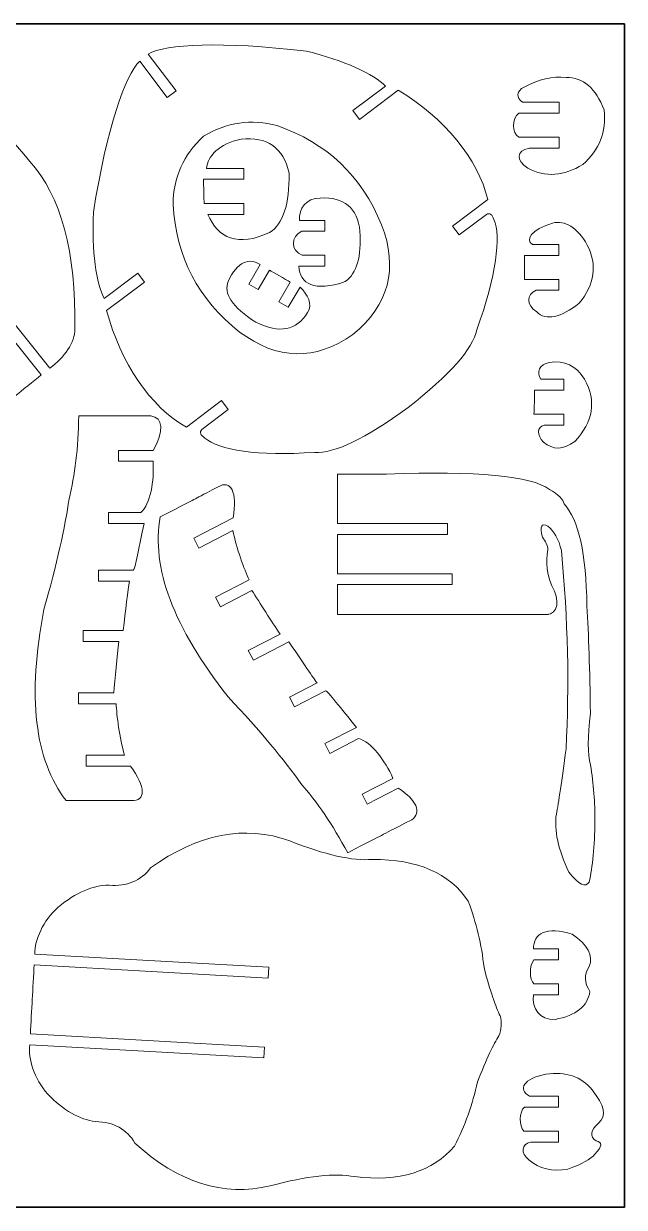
# Model space of a CAD drawing. Header units: inches. Extents: x -30.6 to 6.4, y -21.9 to 8.7.
# Drawn here: x 0.3 to 6.39, y -21.82 to -9.82 of the extents above; entities that cross this region are included whole.
import ezdxf

# ---------------------------------------------------------------- set-up
doc = ezdxf.new("R2010")
doc.units = ezdxf.units.IN
doc.header["$MEASUREMENT"] = 0
doc.layers.add('Layer 1', color=1, linetype='Continuous')
doc.layers.add('Layer 2', color=5, linetype='Continuous')

msp = doc.modelspace()

# ---------------------------------------------------------------- linework, layer by layer
at = {"layer": 'Layer 1', "lineweight": 9}
for points, knots in [([(0.819, -12.918), (0.832, -12.137), (0.68, -11.571), (0.364, -11.221), (0.364, -11.221), (0.046, -10.815), (-0.397, -10.48), (-0.966, -10.214), (-0.966, -10.214), (-1.596, -9.947), (-2.081, -9.983), (-2.421, -10.32)], [0, 0, 0, 0, 0.333333, 0.333333, 0.333333, 0.333333, 0.666667, 0.666667, 0.666667, 0.666667, 1, 1, 1, 1]), ([(3.972, -10.456), (3.848, -10.331), (3.551, -10.197), (3.168, -10.103), (3.168, -10.103), (2.305, -10.002), (1.744, -10.028), (1.563, -10.132)], [0, 0, 0, 0, 0.5, 0.5, 0.5, 0.5, 1, 1, 1, 1]), ([(1.478, -10.204), (1.478, -10.204), (1.757, -10.573), (1.757, -10.573), (1.757, -10.573), (1.757, -10.573), (1.846, -10.506), (1.846, -10.506), (1.846, -10.506), (1.846, -10.506), (1.563, -10.132), (1.563, -10.132)], [0, 0, 0, 0, 0.333333, 0.333333, 0.333333, 0.333333, 0.666667, 0.666667, 0.666667, 0.666667, 1, 1, 1, 1]), ([(1.118, -12.611), (1.033, -12.459), (0.993, -12.13), (1.007, -11.735), (1.007, -11.735), (1.146, -10.878), (1.329, -10.35), (1.478, -10.204)], [0, 0, 0, 0, 0.5, 0.5, 0.5, 0.5, 1, 1, 1, 1]), ([(5.414, -11.29), (5.595, -11.383), (5.781, -11.371), (5.972, -11.251), (5.972, -11.251), (6.14, -11.105), (6.212, -10.921), (6.188, -10.699), (6.188, -10.699), (6.104, -10.478), (5.976, -10.368), (5.802, -10.37), (5.802, -10.37), (5.666, -10.355), (5.524, -10.388), (5.378, -10.469), (5.378, -10.469), (5.299, -10.5), (5.293, -10.581), (5.361, -10.619)], [0, 0, 0, 0, 0.2, 0.2, 0.2, 0.2, 0.4, 0.4, 0.4, 0.4, 0.6, 0.6, 0.6, 0.6, 0.8, 0.8, 0.8, 0.8, 1, 1, 1, 1]), ([(3.972, -10.456), (3.972, -10.456), (3.64, -10.706), (3.64, -10.706), (3.64, -10.706), (3.64, -10.706), (3.707, -10.795), (3.707, -10.795), (3.707, -10.795), (3.707, -10.795), (4.099, -10.499), (4.099, -10.499)], [0, 0, 0, 0, 0.333333, 0.333333, 0.333333, 0.333333, 0.666667, 0.666667, 0.666667, 0.666667, 1, 1, 1, 1]), ([(5.361, -10.619), (5.361, -10.619), (5.731, -10.619), (5.731, -10.619), (5.731, -10.619), (5.731, -10.619), (5.731, -10.73), (5.731, -10.73), (5.731, -10.73), (5.731, -10.73), (5.325, -10.73), (5.325, -10.73)], [0, 0, 0, 0, 0.333333, 0.333333, 0.333333, 0.333333, 0.666667, 0.666667, 0.666667, 0.666667, 1, 1, 1, 1]), ([(2.123, -10.966), (2.36, -10.824), (2.61, -10.788), (2.871, -10.858), (2.871, -10.858), (3.374, -11.032), (3.728, -11.367), (3.931, -11.862), (3.931, -11.862), (4.102, -12.308), (4.005, -12.679), (3.641, -12.975)], [0, 0, 0, 0, 0.333333, 0.333333, 0.333333, 0.333333, 0.666667, 0.666667, 0.666667, 0.666667, 1, 1, 1, 1]), ([(2.123, -10.966), (1.922, -11.155), (1.819, -11.385), (1.815, -11.656), (1.815, -11.656), (1.845, -12.188), (2.07, -12.619), (2.491, -12.95), (2.491, -12.95), (2.873, -13.236), (3.257, -13.245), (3.641, -12.975)], [0, 0, 0, 0, 0.333333, 0.333333, 0.333333, 0.333333, 0.666667, 0.666667, 0.666667, 0.666667, 1, 1, 1, 1]), ([(2.155, -11.291), (2.166, -11.17), (2.283, -11.04), (2.505, -10.995), (2.505, -10.995), (2.772, -10.966), (2.934, -11.08), (2.993, -11.339), (2.993, -11.339), (2.998, -11.653), (2.932, -11.854), (2.795, -11.941), (2.795, -11.941), (2.476, -12.091), (2.267, -11.998), (2.17, -11.757)], [0, 0, 0, 0, 0.25, 0.25, 0.25, 0.25, 0.5, 0.5, 0.5, 0.5, 0.75, 0.75, 0.75, 0.75, 1, 1, 1, 1]), ([(5.325, -10.974), (5.325, -10.974), (5.731, -10.974), (5.731, -10.974), (5.731, -10.974), (5.731, -10.974), (5.731, -11.085), (5.731, -11.085), (5.731, -11.085), (5.731, -11.085), (5.428, -11.085), (5.428, -11.085)], [0, 0, 0, 0, 0.333333, 0.333333, 0.333333, 0.333333, 0.666667, 0.666667, 0.666667, 0.666667, 1, 1, 1, 1]), ([(2.155, -11.291), (2.155, -11.291), (2.535, -11.291), (2.535, -11.291), (2.535, -11.291), (2.535, -11.291), (2.535, -11.402), (2.535, -11.402), (2.535, -11.402), (2.535, -11.402), (2.124, -11.402), (2.124, -11.402)], [0, 0, 0, 0, 0.333333, 0.333333, 0.333333, 0.333333, 0.666667, 0.666667, 0.666667, 0.666667, 1, 1, 1, 1]), ([(3.097, -11.818), (3.092, -11.7), (3.163, -11.594), (3.309, -11.592), (3.309, -11.592), (3.551, -11.579), (3.686, -11.692), (3.712, -11.929), (3.712, -11.929), (3.728, -12.184), (3.679, -12.354), (3.563, -12.439), (3.563, -12.439), (3.253, -12.546), (3.097, -12.463), (3.093, -12.283)], [0, 0, 0, 0, 0.25, 0.25, 0.25, 0.25, 0.5, 0.5, 0.5, 0.5, 0.75, 0.75, 0.75, 0.75, 1, 1, 1, 1]), ([(5.008, -11.607), (5.008, -11.607), (4.651, -11.876), (4.651, -11.876), (4.651, -11.876), (4.651, -11.876), (4.718, -11.965), (4.718, -11.965), (4.718, -11.965), (4.718, -11.965), (4.994, -11.757), (4.994, -11.757)], [0, 0, 0, 0, 0.333333, 0.333333, 0.333333, 0.333333, 0.666667, 0.666667, 0.666667, 0.666667, 1, 1, 1, 1]), ([(0.479, -13.385), (0.479, -13.385), (-0.82, -11.762), (-0.82, -11.762), (-0.82, -11.762), (-0.82, -11.762), (-0.733, -11.693), (-0.733, -11.693), (-0.733, -11.693), (-0.733, -11.693), (0.565, -13.316), (0.565, -13.316)], [0, 0, 0, 0, 0.333333, 0.333333, 0.333333, 0.333333, 0.666667, 0.666667, 0.666667, 0.666667, 1, 1, 1, 1]), ([(2.131, -11.646), (2.131, -11.646), (2.535, -11.646), (2.535, -11.646), (2.535, -11.646), (2.535, -11.646), (2.535, -11.757), (2.535, -11.757), (2.535, -11.757), (2.535, -11.757), (2.17, -11.757), (2.17, -11.757)], [0, 0, 0, 0, 0.333333, 0.333333, 0.333333, 0.333333, 0.666667, 0.666667, 0.666667, 0.666667, 1, 1, 1, 1]), ([(4.2, -13.715), (4.625, -13.382), (4.857, -13.12), (4.896, -12.929), (4.896, -12.929), (5.095, -12.381), (5.146, -11.975), (5.069, -11.811), (5.069, -11.811), (5.054, -11.759), (5.029, -11.741), (4.994, -11.757)], [0, 0, 0, 0, 0.333333, 0.333333, 0.333333, 0.333333, 0.666667, 0.666667, 0.666667, 0.666667, 1, 1, 1, 1]), ([(3.097, -11.818), (3.097, -11.818), (3.356, -11.818), (3.356, -11.818), (3.356, -11.818), (3.356, -11.818), (3.356, -11.929), (3.356, -11.929), (3.356, -11.929), (3.356, -11.929), (3.121, -11.929), (3.121, -11.929)], [0, 0, 0, 0, 0.333333, 0.333333, 0.333333, 0.333333, 0.666667, 0.666667, 0.666667, 0.666667, 1, 1, 1, 1]), ([(5.498, -12.527), (5.397, -12.572), (5.399, -12.676), (5.505, -12.746), (5.505, -12.746), (5.602, -12.837), (5.746, -12.807), (5.937, -12.657), (5.937, -12.657), (6.093, -12.466), (6.12, -12.27), (6.018, -12.069), (6.018, -12.069), (5.914, -11.889), (5.796, -11.814), (5.664, -11.846), (5.664, -11.846), (5.449, -11.913), (5.382, -12.016), (5.463, -12.062)], [0, 0, 0, 0, 0.2, 0.2, 0.2, 0.2, 0.4, 0.4, 0.4, 0.4, 0.6, 0.6, 0.6, 0.6, 0.8, 0.8, 0.8, 0.8, 1, 1, 1, 1]), ([(5.463, -12.062), (5.463, -12.062), (5.73, -12.062), (5.73, -12.062), (5.73, -12.062), (5.73, -12.062), (5.73, -12.173), (5.73, -12.173), (5.73, -12.173), (5.73, -12.173), (5.382, -12.173), (5.382, -12.173)], [0, 0, 0, 0, 0.333333, 0.333333, 0.333333, 0.333333, 0.666667, 0.666667, 0.666667, 0.666667, 1, 1, 1, 1]), ([(3.104, -12.495), (3.182, -12.569), (3.235, -12.67), (3.181, -12.752), (3.181, -12.752), (3.07, -12.936), (2.895, -12.969), (2.655, -12.851), (2.655, -12.851), (2.416, -12.695), (2.323, -12.558), (2.376, -12.437), (2.376, -12.437), (2.461, -12.235), (2.595, -12.194), (2.699, -12.266)], [0, 0, 0, 0, 0.25, 0.25, 0.25, 0.25, 0.5, 0.5, 0.5, 0.5, 0.75, 0.75, 0.75, 0.75, 1, 1, 1, 1]), ([(3.125, -12.172), (3.125, -12.172), (3.356, -12.172), (3.356, -12.172), (3.356, -12.172), (3.356, -12.172), (3.356, -12.283), (3.356, -12.283), (3.356, -12.283), (3.356, -12.283), (3.093, -12.283), (3.093, -12.283)], [0, 0, 0, 0, 0.333333, 0.333333, 0.333333, 0.333333, 0.666667, 0.666667, 0.666667, 0.666667, 1, 1, 1, 1]), ([(1.118, -12.611), (1.118, -12.611), (1.459, -12.354), (1.459, -12.354), (1.459, -12.354), (1.459, -12.354), (1.526, -12.443), (1.526, -12.443), (1.526, -12.443), (1.526, -12.443), (1.142, -12.733), (1.142, -12.733)], [0, 0, 0, 0, 0.333333, 0.333333, 0.333333, 0.333333, 0.666667, 0.666667, 0.666667, 0.666667, 1, 1, 1, 1]), ([(2.795, -12.322), (2.795, -12.322), (2.678, -12.52), (2.678, -12.52), (2.678, -12.52), (2.678, -12.52), (2.583, -12.464), (2.583, -12.464), (2.583, -12.464), (2.583, -12.464), (2.699, -12.266), (2.699, -12.266)], [0, 0, 0, 0, 0.333333, 0.333333, 0.333333, 0.333333, 0.666667, 0.666667, 0.666667, 0.666667, 1, 1, 1, 1]), ([(3.104, -12.495), (3.104, -12.495), (2.984, -12.699), (2.984, -12.699), (2.984, -12.699), (2.984, -12.699), (2.888, -12.643), (2.888, -12.643), (2.888, -12.643), (2.888, -12.643), (3.004, -12.445), (3.004, -12.445)], [0, 0, 0, 0, 0.333333, 0.333333, 0.333333, 0.333333, 0.666667, 0.666667, 0.666667, 0.666667, 1, 1, 1, 1]), ([(5.382, -12.416), (5.382, -12.416), (5.73, -12.416), (5.73, -12.416), (5.73, -12.416), (5.73, -12.416), (5.73, -12.527), (5.73, -12.527), (5.73, -12.527), (5.73, -12.527), (5.498, -12.527), (5.498, -12.527)], [0, 0, 0, 0, 0.333333, 0.333333, 0.333333, 0.333333, 0.666667, 0.666667, 0.666667, 0.666667, 1, 1, 1, 1]), ([(5.58, -13.894), (5.507, -13.911), (5.504, -14), (5.573, -14.066), (5.573, -14.066), (5.669, -14.149), (5.775, -14.147), (5.891, -14.059), (5.891, -14.059), (6.079, -13.859), (6.112, -13.649), (5.99, -13.429), (5.99, -13.429), (5.906, -13.292), (5.787, -13.235), (5.633, -13.259), (5.633, -13.259), (5.529, -13.275), (5.501, -13.362), (5.548, -13.429)], [0, 0, 0, 0, 0.2, 0.2, 0.2, 0.2, 0.4, 0.4, 0.4, 0.4, 0.6, 0.6, 0.6, 0.6, 0.8, 0.8, 0.8, 0.8, 1, 1, 1, 1]), ([(5.548, -13.429), (5.548, -13.429), (5.781, -13.429), (5.781, -13.429), (5.781, -13.429), (5.781, -13.429), (5.781, -13.54), (5.781, -13.54), (5.781, -13.54), (5.781, -13.54), (5.481, -13.54), (5.481, -13.54)], [0, 0, 0, 0, 0.333333, 0.333333, 0.333333, 0.333333, 0.666667, 0.666667, 0.666667, 0.666667, 1, 1, 1, 1]), ([(1.952, -13.915), (1.952, -13.915), (2.308, -13.646), (2.308, -13.646), (2.308, -13.646), (2.308, -13.646), (2.375, -13.735), (2.375, -13.735), (2.375, -13.735), (2.375, -13.735), (2.107, -13.937), (2.107, -13.937)], [0, 0, 0, 0, 0.333333, 0.333333, 0.333333, 0.333333, 0.666667, 0.666667, 0.666667, 0.666667, 1, 1, 1, 1]), ([(4.2, -13.715), (3.763, -14.033), (3.448, -14.184), (3.254, -14.17), (3.254, -14.17), (2.672, -14.212), (2.275, -14.143), (2.139, -14.025), (2.139, -14.025), (2.093, -13.996), (2.082, -13.967), (2.107, -13.937)], [0, 0, 0, 0, 0.333333, 0.333333, 0.333333, 0.333333, 0.666667, 0.666667, 0.666667, 0.666667, 1, 1, 1, 1]), ([(5.477, -13.783), (5.477, -13.783), (5.781, -13.783), (5.781, -13.783), (5.781, -13.783), (5.781, -13.783), (5.781, -13.894), (5.781, -13.894), (5.781, -13.894), (5.781, -13.894), (5.58, -13.894), (5.58, -13.894)], [0, 0, 0, 0, 0.333333, 0.333333, 0.333333, 0.333333, 0.666667, 0.666667, 0.666667, 0.666667, 1, 1, 1, 1]), ([(0.731, -17.7), (0.411, -17.289), (0.336, -16.644), (0.505, -15.764), (0.505, -15.764), (0.637, -15.301), (0.722, -14.926), (0.76, -14.642), (0.76, -14.642), (0.821, -14.404), (0.854, -14.124), (0.859, -13.801)], [0, 0, 0, 0, 0.333333, 0.333333, 0.333333, 0.333333, 0.666667, 0.666667, 0.666667, 0.666667, 1, 1, 1, 1]), ([(1.613, -14.261), (1.613, -14.261), (1.261, -14.261), (1.261, -14.261), (1.261, -14.261), (1.261, -14.261), (1.261, -14.15), (1.261, -14.15), (1.261, -14.15), (1.261, -14.15), (1.614, -14.15), (1.614, -14.15)], [0, 0, 0, 0, 0.333333, 0.333333, 0.333333, 0.333333, 0.666667, 0.666667, 0.666667, 0.666667, 1, 1, 1, 1]), ([(3.982, -14.39), (4.899, -14.357), (5.449, -14.409), (5.633, -14.545), (5.633, -14.545), (5.725, -14.598), (5.775, -14.647), (5.782, -14.693)], [0, 0, 0, 0, 0.5, 0.5, 0.5, 0.5, 1, 1, 1, 1]), ([(5.605, -15.813), (5.724, -15.815), (5.741, -15.663), (5.658, -15.524), (5.658, -15.524), (5.609, -15.409), (5.596, -15.287), (5.619, -15.159), (5.619, -15.159), (5.614, -15.112), (5.595, -15.069), (5.562, -15.031), (5.562, -15.031), (5.534, -14.918), (5.553, -14.88), (5.619, -14.918), (5.619, -14.918), (5.681, -14.968), (5.727, -15.05), (5.756, -15.166), (5.756, -15.166), (5.821, -15.867), (5.837, -16.537), (5.802, -17.176), (5.802, -17.176), (5.76, -17.5), (5.727, -17.722), (5.704, -17.839), (5.704, -17.839), (5.68, -18.002), (5.722, -18.197), (5.831, -18.425), (5.831, -18.425), (5.932, -18.555), (6, -18.588), (6.036, -18.526), (6.036, -18.526), (6.072, -18.374), (6.092, -18.168), (6.096, -17.907), (6.096, -17.907), (6.097, -17.724), (6.081, -17.534), (6.05, -17.338), (6.05, -17.338), (6.021, -17.23), (6.021, -17.056), (6.05, -16.815), (6.05, -16.815), (6.043, -16.378), (6.031, -16.015), (6.014, -15.728), (6.014, -15.728), (6.007, -15.198), (5.93, -14.853), (5.782, -14.693)], [0, 0, 0, 0, 0.071429, 0.071429, 0.071429, 0.071429, 0.142857, 0.142857, 0.142857, 0.142857, 0.214286, 0.214286, 0.214286, 0.214286, 0.285714, 0.285714, 0.285714, 0.285714, 0.357143, 0.357143, 0.357143, 0.357143, 0.428571, 0.428571, 0.428571, 0.428571, 0.5, 0.5, 0.5, 0.5, 0.571429, 0.571429, 0.571429, 0.571429, 0.642857, 0.642857, 0.642857, 0.642857, 0.714286, 0.714286, 0.714286, 0.714286, 0.785714, 0.785714, 0.785714, 0.785714, 0.857143, 0.857143, 0.857143, 0.857143, 0.928571, 0.928571, 0.928571, 0.928571, 1, 1, 1, 1]), ([(1.521, -14.891), (1.521, -14.891), (1.16, -14.891), (1.16, -14.891), (1.16, -14.891), (1.16, -14.891), (1.16, -14.78), (1.16, -14.78), (1.16, -14.78), (1.16, -14.78), (1.49, -14.78), (1.49, -14.78)], [0, 0, 0, 0, 0.333333, 0.333333, 0.333333, 0.333333, 0.666667, 0.666667, 0.666667, 0.666667, 1, 1, 1, 1]), ([(1.686, -14.824), (1.59, -15.335), (1.819, -15.943), (2.373, -16.647), (2.373, -16.647), (2.702, -16.999), (2.949, -17.293), (3.113, -17.528), (3.113, -17.528), (3.276, -17.711), (3.434, -17.945), (3.587, -18.23)], [0, 0, 0, 0, 0.333333, 0.333333, 0.333333, 0.333333, 0.666667, 0.666667, 0.666667, 0.666667, 1, 1, 1, 1]), ([(2.426, -14.835), (2.426, -14.835), (2.026, -15.041), (2.026, -15.041), (2.026, -15.041), (2.026, -15.041), (2.077, -15.14), (2.077, -15.14), (2.077, -15.14), (2.077, -15.14), (2.423, -14.961), (2.423, -14.961)], [0, 0, 0, 0, 0.333333, 0.333333, 0.333333, 0.333333, 0.666667, 0.666667, 0.666667, 0.666667, 1, 1, 1, 1]), ([(3.484, -14.891), (3.484, -14.891), (4.599, -14.891), (4.599, -14.891), (4.599, -14.891), (4.599, -14.891), (4.599, -15.002), (4.599, -15.002), (4.599, -15.002), (4.599, -15.002), (3.484, -15.002), (3.484, -15.002)], [0, 0, 0, 0, 0.333333, 0.333333, 0.333333, 0.333333, 0.666667, 0.666667, 0.666667, 0.666667, 1, 1, 1, 1]), ([(1.373, -15.475), (1.373, -15.475), (1.058, -15.475), (1.058, -15.475), (1.058, -15.475), (1.058, -15.475), (1.058, -15.364), (1.058, -15.364), (1.058, -15.364), (1.058, -15.364), (1.412, -15.364), (1.412, -15.364)], [0, 0, 0, 0, 0.333333, 0.333333, 0.333333, 0.333333, 0.666667, 0.666667, 0.666667, 0.666667, 1, 1, 1, 1]), ([(2.586, -15.461), (2.586, -15.461), (2.245, -15.637), (2.245, -15.637), (2.245, -15.637), (2.245, -15.637), (2.296, -15.736), (2.296, -15.736), (2.296, -15.736), (2.296, -15.736), (2.615, -15.571), (2.615, -15.571)], [0, 0, 0, 0, 0.333333, 0.333333, 0.333333, 0.333333, 0.666667, 0.666667, 0.666667, 0.666667, 1, 1, 1, 1]), ([(3.484, -15.4), (3.484, -15.4), (4.648, -15.4), (4.648, -15.4), (4.648, -15.4), (4.648, -15.4), (4.648, -15.511), (4.648, -15.511), (4.648, -15.511), (4.648, -15.511), (3.484, -15.511), (3.484, -15.511)], [0, 0, 0, 0, 0.333333, 0.333333, 0.333333, 0.333333, 0.666667, 0.666667, 0.666667, 0.666667, 1, 1, 1, 1]), ([(5.623, -15.813), (5.389, -15.813), (5.71, -15.813), (5.475, -15.813), (5.475, -15.813), (4.978, -15.813), (4.481, -15.813), (3.983, -15.813)], [0, 0, 0, 0, 0.5, 0.5, 0.5, 0.5, 1, 1, 1, 1]), ([(1.267, -16.087), (1.267, -16.087), (0.905, -16.087), (0.905, -16.087), (0.905, -16.087), (0.905, -16.087), (0.905, -15.976), (0.905, -15.976), (0.905, -15.976), (0.905, -15.976), (1.309, -15.976), (1.309, -15.976)], [0, 0, 0, 0, 0.333333, 0.333333, 0.333333, 0.333333, 0.666667, 0.666667, 0.666667, 0.666667, 1, 1, 1, 1]), ([(2.901, -16.012), (2.901, -16.012), (2.579, -16.178), (2.579, -16.178), (2.579, -16.178), (2.579, -16.178), (2.63, -16.276), (2.63, -16.276), (2.63, -16.276), (2.63, -16.276), (2.99, -16.091), (2.99, -16.091)], [0, 0, 0, 0, 0.333333, 0.333333, 0.333333, 0.333333, 0.666667, 0.666667, 0.666667, 0.666667, 1, 1, 1, 1]), ([(3.276, -16.506), (3.276, -16.506), (2.996, -16.651), (2.996, -16.651), (2.996, -16.651), (2.996, -16.651), (3.047, -16.749), (3.047, -16.749), (3.047, -16.749), (3.047, -16.749), (3.361, -16.587), (3.361, -16.587)], [0, 0, 0, 0, 0.333333, 0.333333, 0.333333, 0.333333, 0.666667, 0.666667, 0.666667, 0.666667, 1, 1, 1, 1]), ([(1.239, -16.72), (1.239, -16.72), (0.855, -16.72), (0.855, -16.72), (0.855, -16.72), (0.855, -16.72), (0.855, -16.609), (0.855, -16.609), (0.855, -16.609), (0.855, -16.609), (1.214, -16.609), (1.214, -16.609)], [0, 0, 0, 0, 0.333333, 0.333333, 0.333333, 0.333333, 0.666667, 0.666667, 0.666667, 0.666667, 1, 1, 1, 1]), ([(3.676, -16.958), (3.676, -16.958), (3.354, -17.123), (3.354, -17.123), (3.354, -17.123), (3.354, -17.123), (3.405, -17.222), (3.405, -17.222), (3.405, -17.222), (3.405, -17.222), (3.698, -17.071), (3.698, -17.071)], [0, 0, 0, 0, 0.333333, 0.333333, 0.333333, 0.333333, 0.666667, 0.666667, 0.666667, 0.666667, 1, 1, 1, 1]), ([(1.384, -17.351), (1.384, -17.351), (0.934, -17.351), (0.934, -17.351), (0.934, -17.351), (0.934, -17.351), (0.934, -17.24), (0.934, -17.24), (0.934, -17.24), (0.934, -17.24), (1.323, -17.24), (1.323, -17.24)], [0, 0, 0, 0, 0.333333, 0.333333, 0.333333, 0.333333, 0.666667, 0.666667, 0.666667, 0.666667, 1, 1, 1, 1]), ([(4.046, -17.475), (4.046, -17.475), (3.733, -17.637), (3.733, -17.637), (3.733, -17.637), (3.733, -17.637), (3.784, -17.736), (3.784, -17.736), (3.784, -17.736), (3.784, -17.736), (4.098, -17.574), (4.098, -17.574)], [0, 0, 0, 0, 0.333333, 0.333333, 0.333333, 0.333333, 0.666667, 0.666667, 0.666667, 0.666667, 1, 1, 1, 1]), ([(0.413, -19.256), (0.413, -19.111), (0.494, -18.921), (0.65, -18.78), (0.65, -18.78), (0.83, -18.633), (1.002, -18.559), (1.166, -18.558), (1.166, -18.558), (1.349, -18.573), (1.49, -18.515), (1.587, -18.383), (1.587, -18.383), (2.07, -18.037), (2.54, -17.945), (2.999, -18.108), (2.999, -18.108), (3.359, -18.251), (3.638, -18.314), (3.837, -18.297), (3.837, -18.297), (4.297, -18.295), (4.621, -18.436), (4.81, -18.72), (4.81, -18.72), (4.892, -18.937), (4.946, -19.161), (4.97, -19.394), (4.97, -19.394), (5.034, -19.634), (5.089, -19.796), (5.133, -19.881)], [0, 0, 0, 0, 0.125, 0.125, 0.125, 0.125, 0.25, 0.25, 0.25, 0.25, 0.375, 0.375, 0.375, 0.375, 0.5, 0.5, 0.5, 0.5, 0.625, 0.625, 0.625, 0.625, 0.75, 0.75, 0.75, 0.75, 0.875, 0.875, 0.875, 0.875, 1, 1, 1, 1]), ([(5.472, -19.669), (5.456, -19.811), (5.529, -19.925), (5.691, -19.919), (5.691, -19.919), (5.903, -19.881), (6.021, -19.786), (6.045, -19.635), (6.045, -19.635), (5.986, -19.549), (5.983, -19.465), (6.038, -19.384), (6.038, -19.384), (6.081, -19.272), (6.024, -19.162), (5.864, -19.055), (5.864, -19.055), (5.604, -18.969), (5.473, -19.049), (5.472, -19.203)], [0, 0, 0, 0, 0.2, 0.2, 0.2, 0.2, 0.4, 0.4, 0.4, 0.4, 0.6, 0.6, 0.6, 0.6, 0.8, 0.8, 0.8, 0.8, 1, 1, 1, 1]), ([(0.407, -19.367), (0.407, -19.367), (2.781, -19.501), (2.781, -19.501), (2.781, -19.501), (2.781, -19.501), (2.787, -19.39), (2.787, -19.39), (2.787, -19.39), (2.787, -19.39), (0.413, -19.256), (0.413, -19.256)], [0, 0, 0, 0, 0.333333, 0.333333, 0.333333, 0.333333, 0.666667, 0.666667, 0.666667, 0.666667, 1, 1, 1, 1]), ([(5.472, -19.203), (5.472, -19.203), (5.726, -19.203), (5.726, -19.203), (5.726, -19.203), (5.726, -19.203), (5.726, -19.314), (5.726, -19.314), (5.726, -19.314), (5.726, -19.314), (5.476, -19.314), (5.476, -19.314)], [0, 0, 0, 0, 0.333333, 0.333333, 0.333333, 0.333333, 0.666667, 0.666667, 0.666667, 0.666667, 1, 1, 1, 1]), ([(5.476, -19.558), (5.476, -19.558), (5.726, -19.558), (5.726, -19.558), (5.726, -19.558), (5.726, -19.558), (5.726, -19.669), (5.726, -19.669), (5.726, -19.669), (5.726, -19.669), (5.472, -19.669), (5.472, -19.669)], [0, 0, 0, 0, 0.333333, 0.333333, 0.333333, 0.333333, 0.666667, 0.666667, 0.666667, 0.666667, 1, 1, 1, 1]), ([(0.361, -20.176), (0.345, -20.32), (0.404, -20.517), (0.543, -20.675), (0.543, -20.675), (0.706, -20.841), (0.868, -20.934), (1.03, -20.954), (1.03, -20.954), (1.215, -20.959), (1.348, -21.033), (1.429, -21.174), (1.429, -21.174), (1.87, -21.573), (2.327, -21.717), (2.801, -21.607), (2.801, -21.607), (3.175, -21.505), (3.46, -21.474), (3.655, -21.513), (3.655, -21.513), (4.112, -21.568), (4.45, -21.464), (4.67, -21.203), (4.67, -21.203), (4.776, -20.997), (4.854, -20.78), (4.905, -20.552), (4.905, -20.552), (4.996, -20.32), (5.068, -20.165), (5.122, -20.085)], [0, 0, 0, 0, 0.125, 0.125, 0.125, 0.125, 0.25, 0.25, 0.25, 0.25, 0.375, 0.375, 0.375, 0.375, 0.5, 0.5, 0.5, 0.5, 0.625, 0.625, 0.625, 0.625, 0.75, 0.75, 0.75, 0.75, 0.875, 0.875, 0.875, 0.875, 1, 1, 1, 1]), ([(0.368, -20.065), (0.368, -20.065), (2.742, -20.199), (2.742, -20.199), (2.742, -20.199), (2.742, -20.199), (2.736, -20.31), (2.736, -20.31), (2.736, -20.31), (2.736, -20.31), (0.361, -20.176), (0.361, -20.176)], [0, 0, 0, 0, 0.333333, 0.333333, 0.333333, 0.333333, 0.666667, 0.666667, 0.666667, 0.666667, 1, 1, 1, 1]), ([(5.444, -21.163), (5.346, -21.182), (5.34, -21.273), (5.426, -21.342), (5.426, -21.342), (5.53, -21.433), (5.662, -21.465), (5.822, -21.438), (5.822, -21.438), (5.962, -21.385), (6.053, -21.334), (6.094, -21.286), (6.094, -21.286), (6.17, -21.208), (6.174, -21.163), (6.108, -21.151), (6.108, -21.151), (6.039, -21.103), (6.047, -21.042), (6.133, -20.97), (6.133, -20.97), (6.217, -20.898), (6.194, -20.786), (6.066, -20.634), (6.066, -20.634), (5.959, -20.498), (5.802, -20.445), (5.596, -20.475), (5.596, -20.475), (5.369, -20.52), (5.313, -20.625), (5.43, -20.698)], [0, 0, 0, 0, 0.125, 0.125, 0.125, 0.125, 0.25, 0.25, 0.25, 0.25, 0.375, 0.375, 0.375, 0.375, 0.5, 0.5, 0.5, 0.5, 0.625, 0.625, 0.625, 0.625, 0.75, 0.75, 0.75, 0.75, 0.875, 0.875, 0.875, 0.875, 1, 1, 1, 1]), ([(5.43, -20.698), (5.43, -20.698), (5.726, -20.698), (5.726, -20.698), (5.726, -20.698), (5.726, -20.698), (5.726, -20.809), (5.726, -20.809), (5.726, -20.809), (5.726, -20.809), (5.38, -20.809), (5.38, -20.809)], [0, 0, 0, 0, 0.333333, 0.333333, 0.333333, 0.333333, 0.666667, 0.666667, 0.666667, 0.666667, 1, 1, 1, 1]), ([(5.373, -21.052), (5.373, -21.052), (5.726, -21.052), (5.726, -21.052), (5.726, -21.052), (5.726, -21.052), (5.726, -21.163), (5.726, -21.163), (5.726, -21.163), (5.726, -21.163), (5.444, -21.163), (5.444, -21.163)], [0, 0, 0, 0, 0.333333, 0.333333, 0.333333, 0.333333, 0.666667, 0.666667, 0.666667, 0.666667, 1, 1, 1, 1])]:
    msp.add_open_spline(points, degree=3, knots=knots, dxfattribs=at)
for points in [[(5.008, -11.607), (4.91, -11.196), (4.569, -10.778), (4.099, -10.499)], [(5.325, -10.73), (5.25, -10.789), (5.25, -10.932), (5.325, -10.974)], [(5.428, -11.085), (5.296, -11.111), (5.291, -11.211), (5.414, -11.29)], [(2.131, -11.646), (2.128, -11.604), (2.126, -11.461), (2.124, -11.402)], [(3.125, -12.172), (3.008, -12.125), (3.007, -11.982), (3.121, -11.929)], [(5.382, -12.173), (5.382, -12.225), (5.382, -12.368), (5.382, -12.416)], [(2.795, -12.322), (2.831, -12.343), (2.954, -12.416), (3.004, -12.445)], [(1.952, -13.915), (1.584, -13.709), (1.282, -13.261), (1.142, -12.733)], [(0.565, -13.316), (0.713, -13.208), (0.822, -13.056), (0.819, -12.918)], [(0.479, -13.385), (0.4, -13.448), (0.285, -13.541), (0.206, -13.604)], [(5.481, -13.54), (5.482, -13.592), (5.481, -13.735), (5.477, -13.783)], [(1.59, -13.801), (1.138, -13.801), (1.367, -13.801), (0.859, -13.801)], [(1.59, -13.801), (1.717, -13.814), (1.726, -13.961), (1.614, -14.15)], [(1.613, -14.261), (1.626, -14.459), (1.585, -14.694), (1.49, -14.78)], [(3.484, -14.39), (3.484, -14.39), (3.982, -14.39), (3.982, -14.39)], [(3.484, -14.891), (3.484, -14.754), (3.484, -14.455), (3.484, -14.39)], [(2.426, -14.835), (2.469, -14.573), (2.403, -14.441), (2.272, -14.521)], [(2.272, -14.521), (1.924, -14.701), (2.16, -14.579), (1.686, -14.824)], [(1.521, -14.891), (1.468, -15.133), (1.432, -15.352), (1.412, -15.364)], [(2.586, -15.461), (2.54, -15.361), (2.457, -15.14), (2.423, -14.961)], [(3.484, -15.4), (3.484, -15.279), (3.484, -15.084), (3.484, -15.002)], [(1.373, -15.475), (1.356, -15.557), (1.335, -15.786), (1.309, -15.976)], [(2.901, -16.012), (2.817, -15.891), (2.693, -15.689), (2.615, -15.571)], [(3.484, -15.511), (3.484, -15.61), (3.485, -15.696), (3.485, -15.813)], [(3.485, -15.813), (3.485, -15.813), (3.983, -15.813), (3.983, -15.813)], [(1.267, -16.087), (1.247, -16.233), (1.229, -16.469), (1.214, -16.609)], [(3.276, -16.506), (3.224, -16.442), (3.1, -16.248), (2.99, -16.091)], [(3.676, -16.958), (3.518, -16.767), (3.385, -16.589), (3.361, -16.587)], [(1.239, -16.72), (1.243, -16.83), (1.272, -17.066), (1.323, -17.24)], [(4.046, -17.475), (3.967, -17.294), (3.823, -17.104), (3.698, -17.071)], [(1.384, -17.351), (1.541, -17.563), (1.543, -17.711), (1.391, -17.7)], [(4.237, -17.895), (4.344, -17.825), (4.284, -17.69), (4.098, -17.574)], [(1.391, -17.7), (0.999, -17.7), (1.265, -17.7), (0.731, -17.7)], [(4.237, -17.895), (3.835, -18.102), (4.039, -17.997), (3.587, -18.23)], [(5.476, -19.314), (5.429, -19.371), (5.429, -19.514), (5.476, -19.558)], [(0.387, -19.716), (0.393, -19.615), (0.401, -19.467), (0.407, -19.367)], [(0.387, -19.716), (0.382, -19.817), (0.373, -19.964), (0.368, -20.065)], [(5.133, -19.881), (5.152, -19.951), (5.148, -20.019), (5.122, -20.085)], [(5.38, -20.809), (5.326, -20.855), (5.324, -20.999), (5.373, -21.052)]]:
    msp.add_open_spline(points, degree=3, dxfattribs=at)
at = {"layer": 'Layer 2', "lineweight": 35}
msp.add_open_spline([(6.394, -9.824), (6.394, -9.824), (6.394, -21.824), (6.394, -21.824), (6.394, -21.824), (6.394, -21.824), (-11.606, -21.824), (-11.606, -21.824), (-11.606, -21.824), (-11.606, -21.824), (-11.606, -9.824), (-11.606, -9.824), (-11.606, -9.824), (-11.606, -9.824), (6.394, -9.824), (6.394, -9.824)], degree=3, knots=[0, 0, 0, 0, 0.25, 0.25, 0.25, 0.25, 0.5, 0.5, 0.5, 0.5, 0.75, 0.75, 0.75, 0.75, 1, 1, 1, 1], dxfattribs=at)

doc.saveas('drawing.dxf')
